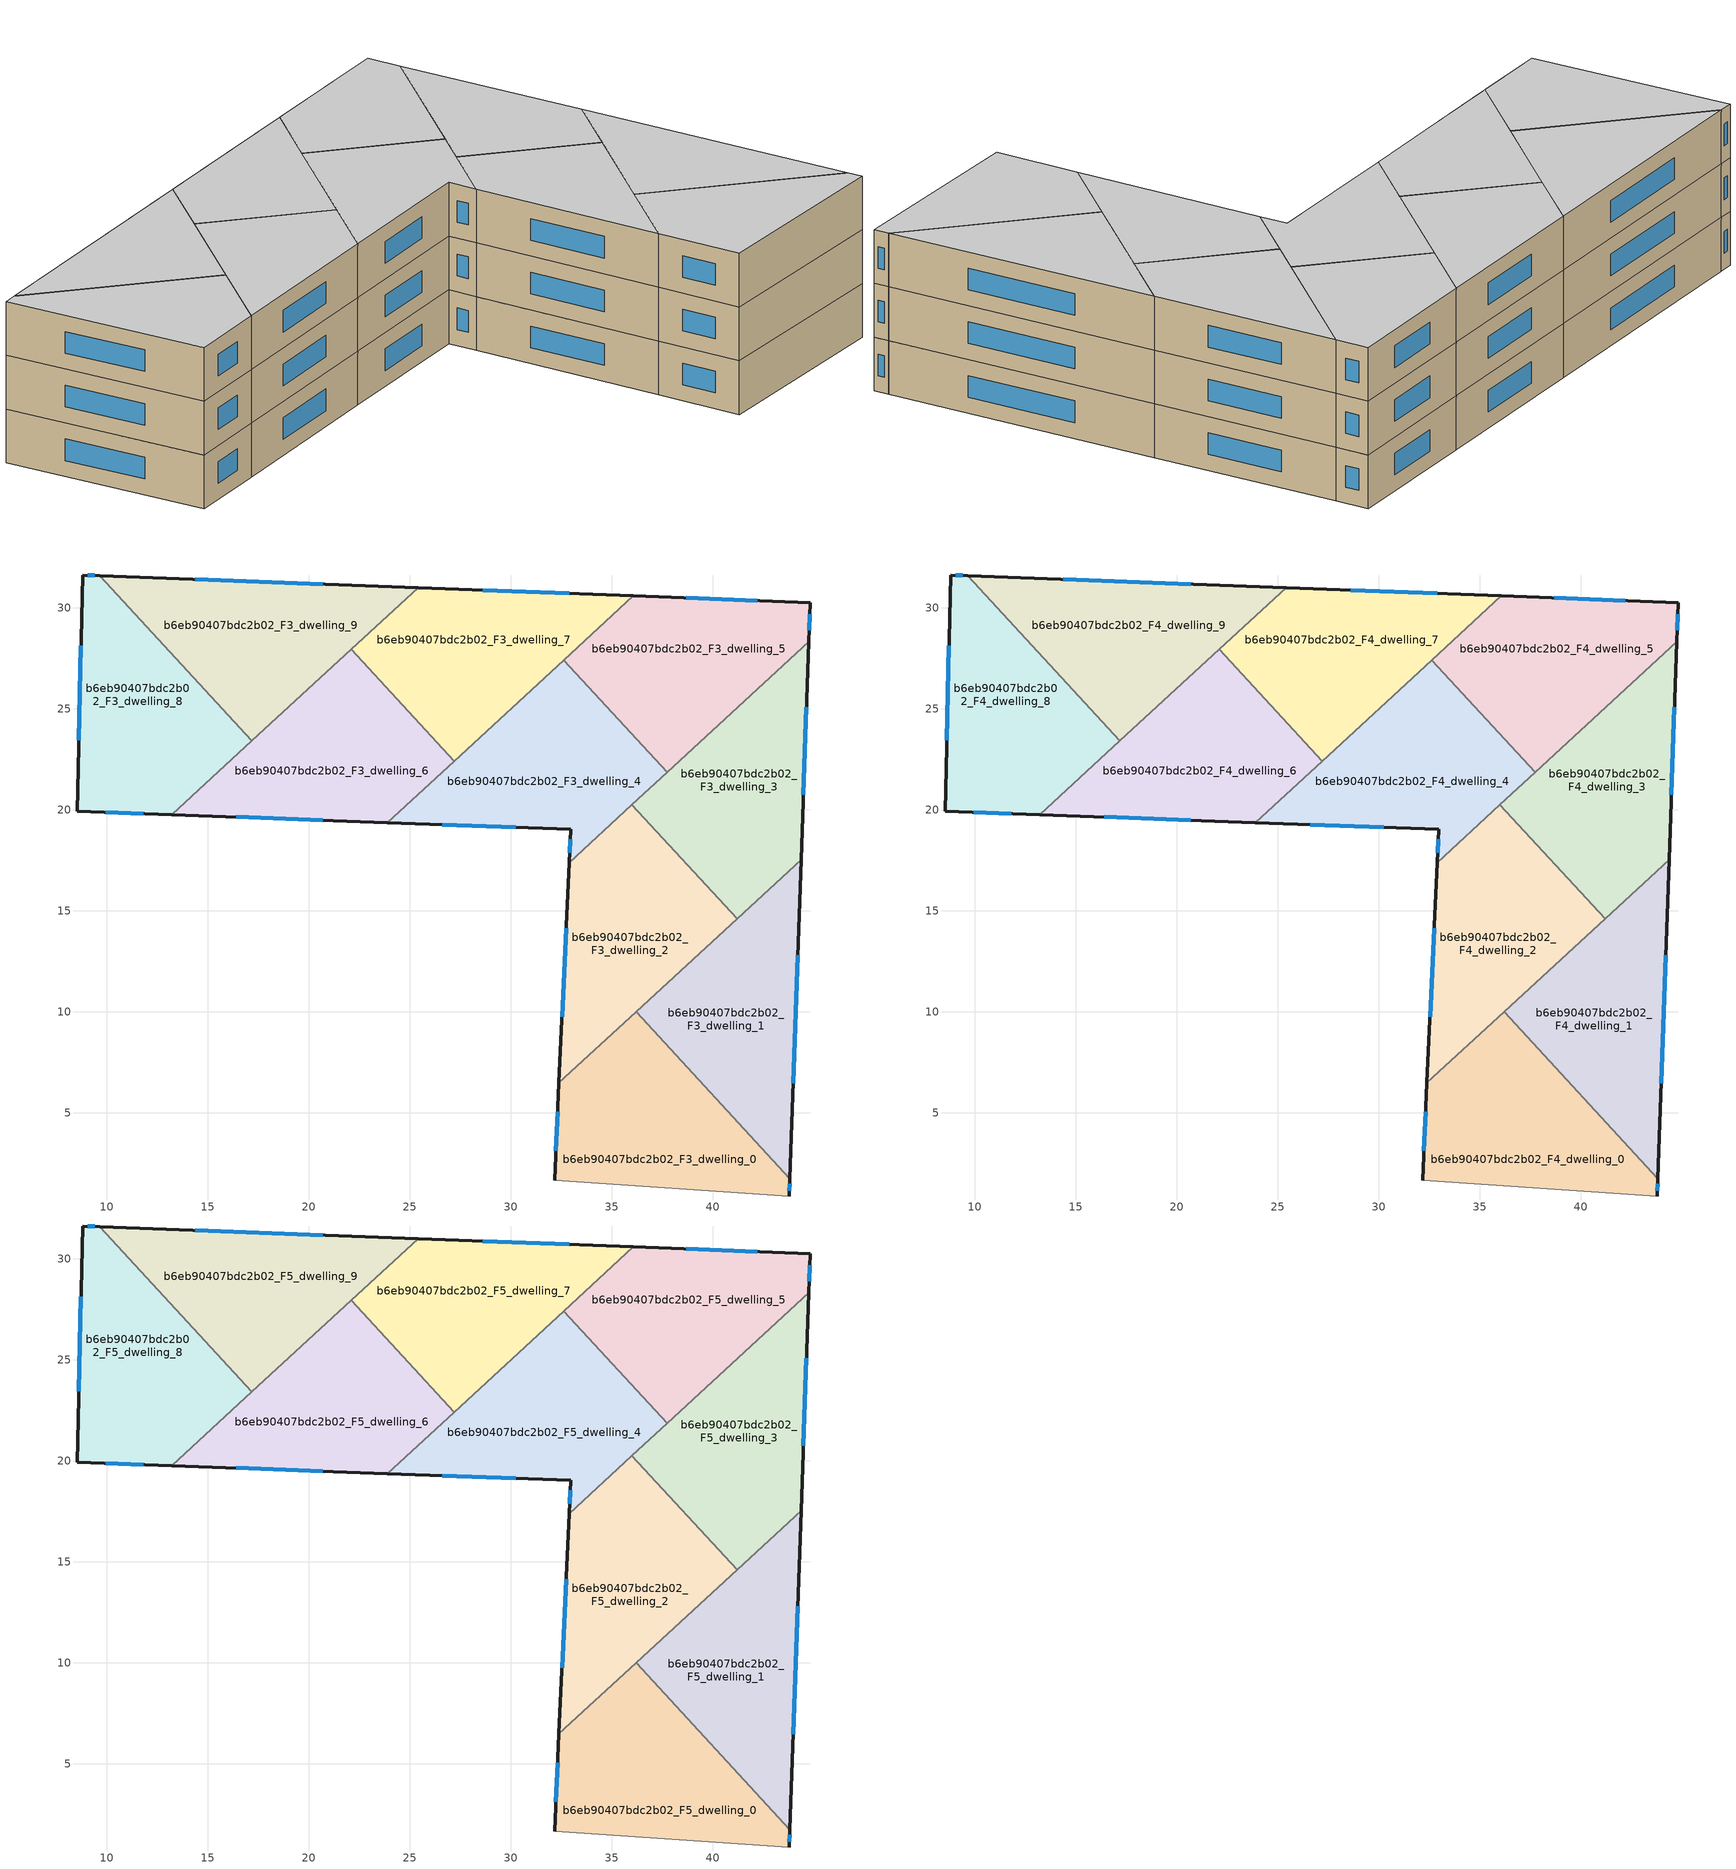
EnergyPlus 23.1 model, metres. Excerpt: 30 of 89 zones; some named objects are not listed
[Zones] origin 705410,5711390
b6eb90407bdc2b02_F3_dwelling_0
 floor to b6eb90407bdc2b02_F2_dwelling_0 (EU_floor_Construction): 36.22,10 43.82,1.74 43.79,0.87 32.17,1.66 32.39,6.48 z9
 wall outside (EU_wall_Construction): 43.79,0.87 43.82,1.74 / 32.39,6.48 32.17,1.66 z9:12
 wall to b6eb90407bdc2b02_F3_dwelling_1 (EU_wall_Construction): 43.82,1.74 36.22,10 z9:12
 wall adiabatic (EU_wall_Construction): 32.17,1.66 43.79,0.87 z9:12
 wall to b6eb90407bdc2b02_F3_dwelling_2 (EU_wall_Construction): 36.22,10 32.39,6.48 z9:12
 window (EU_Window_Construction): 43.8,1.13 43.82,1.48 / 32.33,5.04 32.24,3.1 z9.9:11.1
b6eb90407bdc2b02_F3_dwelling_1
 floor to b6eb90407bdc2b02_F2_dwelling_1 (EU_floor_Construction): 44.38,17.52 43.82,1.74 36.22,10 z9
 wall outside (EU_wall_Construction): 43.82,1.74 44.38,17.52 z9:12
 wall to b6eb90407bdc2b02_F3_dwelling_3 (EU_wall_Construction): 44.38,17.52 41.21,14.6 z9:12
 wall to b6eb90407bdc2b02_F3_dwelling_2 (EU_wall_Construction): 41.21,14.6 36.22,10 z9:12
 window (EU_Window_Construction): 43.99,6.46 44.22,12.79 z9.9:11.1
b6eb90407bdc2b02_F3_dwelling_2
 floor to b6eb90407bdc2b02_F2_dwelling_2 (EU_floor_Construction): 36.01,20.25 41.21,14.6 32.39,6.48 32.9,17.39 z9
 wall outside (EU_wall_Construction): 32.9,17.39 32.39,6.48 z9:12
 wall to b6eb90407bdc2b02_F3_dwelling_3 (EU_wall_Construction): 41.21,14.6 36.01,20.25 z9:12
 wall to b6eb90407bdc2b02_F3_dwelling_4 (EU_wall_Construction): 36.01,20.25 32.9,17.39 z9:12
 window (EU_Window_Construction): 32.74,14.12 32.54,9.75 z9.9:11.1
b6eb90407bdc2b02_F3_dwelling_3
 floor to b6eb90407bdc2b02_F2_dwelling_3 (EU_floor_Construction): 44.77,28.31 44.38,17.52 41.21,14.6 36.01,20.25 z9
 wall outside (EU_wall_Construction): 44.38,17.52 44.77,28.31 z9:12
 wall to b6eb90407bdc2b02_F3_dwelling_5 (EU_wall_Construction): 44.77,28.31 37.74,21.85 z9:12
 wall to b6eb90407bdc2b02_F3_dwelling_4 (EU_wall_Construction): 37.74,21.85 36.01,20.25 z9:12
 window (EU_Window_Construction): 44.5,20.75 44.65,25.08 z9.9:11.1
b6eb90407bdc2b02_F3_dwelling_4
 floor to b6eb90407bdc2b02_F2_dwelling_4 (EU_floor_Construction): 32.63,27.41 37.74,21.85 32.9,17.39 32.97,19.03 23.89,19.37 z9
 wall outside (EU_wall_Construction): 23.89,19.37 32.97,19.03 32.9,17.39 z9:12
 wall to b6eb90407bdc2b02_F3_dwelling_5 (EU_wall_Construction): 37.74,21.85 32.63,27.41 z9:12
 wall to b6eb90407bdc2b02_F3_dwelling_7 (EU_wall_Construction): 32.63,27.41 27.2,22.42 z9:12
 wall to b6eb90407bdc2b02_F3_dwelling_6 (EU_wall_Construction): 27.2,22.42 23.89,19.37 z9:12
 window (EU_Window_Construction): 32.95,18.54 32.92,17.88 / 26.6,19.27 30.25,19.13 z9.9:11.1
b6eb90407bdc2b02_F3_dwelling_5
 floor to b6eb90407bdc2b02_F2_dwelling_5 (EU_floor_Construction): 44.83,30.26 44.77,28.31 37.74,21.85 32.63,27.41 36.08,30.59 z9
 wall outside (EU_wall_Construction): 44.77,28.31 44.83,30.26 36.08,30.59 z9:12
 wall to b6eb90407bdc2b02_F3_dwelling_7 (EU_wall_Construction): 36.08,30.59 32.63,27.41 z9:12
 window (EU_Window_Construction): 42.21,30.36 38.7,30.49 / 44.79,28.9 44.81,29.68 z9.9:11.1
b6eb90407bdc2b02_F3_dwelling_6
 floor to b6eb90407bdc2b02_F2_dwelling_6 (EU_floor_Construction): 22.11,27.95 27.2,22.42 23.89,19.37 13.21,19.76 z9
 wall outside (EU_wall_Construction): 13.21,19.76 23.89,19.37 z9:12
 wall to b6eb90407bdc2b02_F3_dwelling_7 (EU_wall_Construction): 27.2,22.42 22.11,27.95 z9:12
 wall to b6eb90407bdc2b02_F3_dwelling_9 (EU_wall_Construction): 22.11,27.95 17.18,23.41 z9:12
 wall to b6eb90407bdc2b02_F3_dwelling_8 (EU_wall_Construction): 17.18,23.41 13.21,19.76 z9:12
 window (EU_Window_Construction): 16.41,19.64 20.69,19.49 z9.9:11.1
b6eb90407bdc2b02_F3_dwelling_7
 floor to b6eb90407bdc2b02_F2_dwelling_7 (EU_floor_Construction): 36.08,30.59 27.2,22.42 22.11,27.95 25.42,31 z9
 wall outside (EU_wall_Construction): 36.08,30.59 25.42,31 z9:12
 wall to b6eb90407bdc2b02_F3_dwelling_9 (EU_wall_Construction): 25.42,31 22.11,27.95 z9:12
 window (EU_Window_Construction): 32.89,30.71 28.61,30.88 z9.9:11.1
b6eb90407bdc2b02_F3_dwelling_8
 floor to b6eb90407bdc2b02_F2_dwelling_8 (EU_floor_Construction): 9.65,31.6 17.18,23.41 13.21,19.76 8.54,19.94 8.8,31.63 z9
 wall outside (EU_wall_Construction): 9.65,31.6 8.8,31.63 8.54,19.94 13.21,19.76 z9:12
 wall to b6eb90407bdc2b02_F3_dwelling_9 (EU_wall_Construction): 17.18,23.41 9.65,31.6 z9:12
 window (EU_Window_Construction): 9.94,19.88 11.81,19.81 / 8.72,28.13 8.61,23.44 / 9.39,31.61 9.05,31.62 z9.9:11.1
b6eb90407bdc2b02_F3_dwelling_9
 floor to b6eb90407bdc2b02_F2_dwelling_9 (EU_floor_Construction): 25.42,31 17.18,23.41 9.65,31.6 z9
 wall outside (EU_wall_Construction): 25.42,31 9.65,31.6 z9:12
 window (EU_Window_Construction): 20.7,31.18 14.37,31.42 z9.9:11.1
b6eb90407bdc2b02_F4_dwelling_0
 floor to b6eb90407bdc2b02_F3_dwelling_0 (EU_floor_Construction): 36.22,10 43.82,1.74 43.79,0.87 32.17,1.66 32.39,6.48 z12
 wall outside (EU_wall_Construction): 43.79,0.87 43.82,1.74 / 32.39,6.48 32.17,1.66 z12:15
 wall to b6eb90407bdc2b02_F4_dwelling_1 (EU_wall_Construction): 43.82,1.74 36.22,10 z12:15
 wall adiabatic (EU_wall_Construction): 32.17,1.66 43.79,0.87 z12:15
 wall to b6eb90407bdc2b02_F4_dwelling_2 (EU_wall_Construction): 36.22,10 32.39,6.48 z12:15
 window (EU_Window_Construction): 43.8,1.13 43.82,1.48 / 32.33,5.04 32.24,3.1 z12.9:14.1
b6eb90407bdc2b02_F4_dwelling_1
 floor to b6eb90407bdc2b02_F3_dwelling_1 (EU_floor_Construction): 44.38,17.52 43.82,1.74 36.22,10 z12
 wall outside (EU_wall_Construction): 43.82,1.74 44.38,17.52 z12:15
 wall to b6eb90407bdc2b02_F4_dwelling_3 (EU_wall_Construction): 44.38,17.52 41.21,14.6 z12:15
 wall to b6eb90407bdc2b02_F4_dwelling_2 (EU_wall_Construction): 41.21,14.6 36.22,10 z12:15
 window (EU_Window_Construction): 43.99,6.46 44.22,12.79 z12.9:14.1
b6eb90407bdc2b02_F4_dwelling_2
 floor to b6eb90407bdc2b02_F3_dwelling_2 (EU_floor_Construction): 36.01,20.25 41.21,14.6 32.39,6.48 32.9,17.39 z12
 wall outside (EU_wall_Construction): 32.9,17.39 32.39,6.48 z12:15
 wall to b6eb90407bdc2b02_F4_dwelling_3 (EU_wall_Construction): 41.21,14.6 36.01,20.25 z12:15
 wall to b6eb90407bdc2b02_F4_dwelling_4 (EU_wall_Construction): 36.01,20.25 32.9,17.39 z12:15
 window (EU_Window_Construction): 32.74,14.12 32.54,9.75 z12.9:14.1
b6eb90407bdc2b02_F4_dwelling_3
 floor to b6eb90407bdc2b02_F3_dwelling_3 (EU_floor_Construction): 44.77,28.31 44.38,17.52 41.21,14.6 36.01,20.25 z12
 wall outside (EU_wall_Construction): 44.38,17.52 44.77,28.31 z12:15
 wall to b6eb90407bdc2b02_F4_dwelling_5 (EU_wall_Construction): 44.77,28.31 37.74,21.85 z12:15
 wall to b6eb90407bdc2b02_F4_dwelling_4 (EU_wall_Construction): 37.74,21.85 36.01,20.25 z12:15
 window (EU_Window_Construction): 44.5,20.75 44.65,25.08 z12.9:14.1
b6eb90407bdc2b02_F4_dwelling_4
 floor to b6eb90407bdc2b02_F3_dwelling_4 (EU_floor_Construction): 32.63,27.41 37.74,21.85 32.9,17.39 32.97,19.03 23.89,19.37 z12
 wall outside (EU_wall_Construction): 23.89,19.37 32.97,19.03 32.9,17.39 z12:15
 wall to b6eb90407bdc2b02_F4_dwelling_5 (EU_wall_Construction): 37.74,21.85 32.63,27.41 z12:15
 wall to b6eb90407bdc2b02_F4_dwelling_7 (EU_wall_Construction): 32.63,27.41 27.2,22.42 z12:15
 wall to b6eb90407bdc2b02_F4_dwelling_6 (EU_wall_Construction): 27.2,22.42 23.89,19.37 z12:15
 window (EU_Window_Construction): 32.95,18.54 32.92,17.88 / 26.6,19.27 30.25,19.13 z12.9:14.1
b6eb90407bdc2b02_F4_dwelling_5
 floor to b6eb90407bdc2b02_F3_dwelling_5 (EU_floor_Construction): 44.83,30.26 44.77,28.31 37.74,21.85 32.63,27.41 36.08,30.59 z12
 wall outside (EU_wall_Construction): 44.77,28.31 44.83,30.26 36.08,30.59 z12:15
 wall to b6eb90407bdc2b02_F4_dwelling_7 (EU_wall_Construction): 36.08,30.59 32.63,27.41 z12:15
 window (EU_Window_Construction): 42.21,30.36 38.7,30.49 / 44.79,28.9 44.81,29.68 z12.9:14.1
b6eb90407bdc2b02_F4_dwelling_6
 floor to b6eb90407bdc2b02_F3_dwelling_6 (EU_floor_Construction): 22.11,27.95 27.2,22.42 23.89,19.37 13.21,19.76 z12
 wall outside (EU_wall_Construction): 13.21,19.76 23.89,19.37 z12:15
 wall to b6eb90407bdc2b02_F4_dwelling_7 (EU_wall_Construction): 27.2,22.42 22.11,27.95 z12:15
 wall to b6eb90407bdc2b02_F4_dwelling_9 (EU_wall_Construction): 22.11,27.95 17.18,23.41 z12:15
 wall to b6eb90407bdc2b02_F4_dwelling_8 (EU_wall_Construction): 17.18,23.41 13.21,19.76 z12:15
 window (EU_Window_Construction): 16.41,19.64 20.69,19.49 z12.9:14.1
b6eb90407bdc2b02_F4_dwelling_7
 floor to b6eb90407bdc2b02_F3_dwelling_7 (EU_floor_Construction): 36.08,30.59 27.2,22.42 22.11,27.95 25.42,31 z12
 wall outside (EU_wall_Construction): 36.08,30.59 25.42,31 z12:15
 wall to b6eb90407bdc2b02_F4_dwelling_9 (EU_wall_Construction): 25.42,31 22.11,27.95 z12:15
 window (EU_Window_Construction): 32.89,30.71 28.61,30.88 z12.9:14.1
b6eb90407bdc2b02_F4_dwelling_8
 floor to b6eb90407bdc2b02_F3_dwelling_8 (EU_floor_Construction): 9.65,31.6 17.18,23.41 13.21,19.76 8.54,19.94 8.8,31.63 z12
 wall outside (EU_wall_Construction): 9.65,31.6 8.8,31.63 8.54,19.94 13.21,19.76 z12:15
 wall to b6eb90407bdc2b02_F4_dwelling_9 (EU_wall_Construction): 17.18,23.41 9.65,31.6 z12:15
 window (EU_Window_Construction): 9.94,19.88 11.81,19.81 / 8.72,28.13 8.61,23.44 / 9.39,31.61 9.05,31.62 z12.9:14.1
b6eb90407bdc2b02_F4_dwelling_9
 floor to b6eb90407bdc2b02_F3_dwelling_9 (EU_floor_Construction): 25.42,31 17.18,23.41 9.65,31.6 z12
 wall outside (EU_wall_Construction): 25.42,31 9.65,31.6 z12:15
 window (EU_Window_Construction): 20.7,31.18 14.37,31.42 z12.9:14.1
b6eb90407bdc2b02_F5_dwelling_0
 floor to b6eb90407bdc2b02_F4_dwelling_0 (EU_floor_Construction): 36.22,10 43.82,1.74 43.79,0.87 32.17,1.66 32.39,6.48 z15
 wall outside (EU_wall_Construction): 43.79,0.87 43.82,1.74 / 32.39,6.48 32.17,1.66 z15:18
 wall to b6eb90407bdc2b02_F5_dwelling_1 (EU_wall_Construction): 43.82,1.74 36.22,10 z15:18
 wall adiabatic (EU_wall_Construction): 32.17,1.66 43.79,0.87 z15:18
 wall to b6eb90407bdc2b02_F5_dwelling_2 (EU_wall_Construction): 36.22,10 32.39,6.48 z15:18
 window (EU_Window_Construction): 43.8,1.13 43.82,1.48 / 32.33,5.04 32.24,3.1 z15.9:17.1
 ceiling to b6eb90407bdc2b02_F6_dwelling_0 (EU_floor_Construction): 43.79,0.87 43.82,1.74 36.22,10 32.39,6.48 32.17,1.66 z18
b6eb90407bdc2b02_F5_dwelling_1
 floor to b6eb90407bdc2b02_F4_dwelling_1 (EU_floor_Construction): 44.38,17.52 43.82,1.74 36.22,10 z15
 wall outside (EU_wall_Construction): 43.82,1.74 44.38,17.52 z15:18
 wall to b6eb90407bdc2b02_F5_dwelling_3 (EU_wall_Construction): 44.38,17.52 41.21,14.6 z15:18
 wall to b6eb90407bdc2b02_F5_dwelling_2 (EU_wall_Construction): 41.21,14.6 36.22,10 z15:18
 window (EU_Window_Construction): 43.99,6.46 44.22,12.79 z15.9:17.1
 ceiling to b6eb90407bdc2b02_F6_dwelling_1 (EU_floor_Construction): 43.82,1.74 44.38,17.52 36.22,10 z18
b6eb90407bdc2b02_F5_dwelling_2
 floor to b6eb90407bdc2b02_F4_dwelling_2 (EU_floor_Construction): 36.01,20.25 41.21,14.6 32.39,6.48 32.9,17.39 z15
 wall outside (EU_wall_Construction): 32.9,17.39 32.39,6.48 z15:18
 wall to b6eb90407bdc2b02_F5_dwelling_3 (EU_wall_Construction): 41.21,14.6 36.01,20.25 z15:18
 wall to b6eb90407bdc2b02_F5_dwelling_4 (EU_wall_Construction): 36.01,20.25 32.9,17.39 z15:18
 window (EU_Window_Construction): 32.74,14.12 32.54,9.75 z15.9:17.1
 ceiling to b6eb90407bdc2b02_F6_dwelling_2 (EU_floor_Construction): 41.21,14.6 36.01,20.25 32.9,17.39 32.39,6.48 z18
b6eb90407bdc2b02_F5_dwelling_3
 floor to b6eb90407bdc2b02_F4_dwelling_3 (EU_floor_Construction): 44.77,28.31 44.38,17.52 41.21,14.6 36.01,20.25 z15
 wall outside (EU_wall_Construction): 44.38,17.52 44.77,28.31 z15:18
 wall to b6eb90407bdc2b02_F5_dwelling_5 (EU_wall_Construction): 44.77,28.31 37.74,21.85 z15:18
 wall to b6eb90407bdc2b02_F5_dwelling_4 (EU_wall_Construction): 37.74,21.85 36.01,20.25 z15:18
 window (EU_Window_Construction): 44.5,20.75 44.65,25.08 z15.9:17.1
 ceiling to b6eb90407bdc2b02_F6_dwelling_3 (EU_floor_Construction): 44.38,17.52 44.77,28.31 36.01,20.25 41.21,14.6 z18
b6eb90407bdc2b02_F5_dwelling_4
 floor to b6eb90407bdc2b02_F4_dwelling_4 (EU_floor_Construction): 32.63,27.41 37.74,21.85 32.9,17.39 32.97,19.03 23.89,19.37 z15
 wall outside (EU_wall_Construction): 23.89,19.37 32.97,19.03 32.9,17.39 z15:18
 wall to b6eb90407bdc2b02_F5_dwelling_5 (EU_wall_Construction): 37.74,21.85 32.63,27.41 z15:18
 wall to b6eb90407bdc2b02_F5_dwelling_7 (EU_wall_Construction): 32.63,27.41 27.2,22.42 z15:18
 wall to b6eb90407bdc2b02_F5_dwelling_6 (EU_wall_Construction): 27.2,22.42 23.89,19.37 z15:18
 window (EU_Window_Construction): 32.95,18.54 32.92,17.88 / 26.6,19.27 30.25,19.13 z15.9:17.1
 ceiling to b6eb90407bdc2b02_F6_dwelling_4 (EU_floor_Construction): 37.74,21.85 32.63,27.41 23.89,19.37 32.97,19.03 32.9,17.39 z18
b6eb90407bdc2b02_F5_dwelling_5
 floor to b6eb90407bdc2b02_F4_dwelling_5 (EU_floor_Construction): 44.83,30.26 44.77,28.31 37.74,21.85 32.63,27.41 36.08,30.59 z15
 wall outside (EU_wall_Construction): 44.77,28.31 44.83,30.26 36.08,30.59 z15:18
 wall to b6eb90407bdc2b02_F5_dwelling_7 (EU_wall_Construction): 36.08,30.59 32.63,27.41 z15:18
 window (EU_Window_Construction): 42.21,30.36 38.7,30.49 / 44.79,28.9 44.81,29.68 z15.9:17.1
 ceiling to b6eb90407bdc2b02_F6_dwelling_5 (EU_floor_Construction): 44.77,28.31 44.83,30.26 36.08,30.59 32.63,27.41 37.74,21.85 z18
b6eb90407bdc2b02_F5_dwelling_6
 floor to b6eb90407bdc2b02_F4_dwelling_6 (EU_floor_Construction): 22.11,27.95 27.2,22.42 23.89,19.37 13.21,19.76 z15
 wall outside (EU_wall_Construction): 13.21,19.76 23.89,19.37 z15:18
 wall to b6eb90407bdc2b02_F5_dwelling_7 (EU_wall_Construction): 27.2,22.42 22.11,27.95 z15:18
 wall to b6eb90407bdc2b02_F5_dwelling_9 (EU_wall_Construction): 22.11,27.95 17.18,23.41 z15:18
 wall to b6eb90407bdc2b02_F5_dwelling_8 (EU_wall_Construction): 17.18,23.41 13.21,19.76 z15:18
 window (EU_Window_Construction): 16.41,19.64 20.69,19.49 z15.9:17.1
 ceiling to b6eb90407bdc2b02_F6_dwelling_6 (EU_floor_Construction): 27.2,22.42 22.11,27.95 13.21,19.76 23.89,19.37 z18
b6eb90407bdc2b02_F5_dwelling_7
 floor to b6eb90407bdc2b02_F4_dwelling_7 (EU_floor_Construction): 36.08,30.59 27.2,22.42 22.11,27.95 25.42,31 z15
 wall outside (EU_wall_Construction): 36.08,30.59 25.42,31 z15:18
 wall to b6eb90407bdc2b02_F5_dwelling_9 (EU_wall_Construction): 25.42,31 22.11,27.95 z15:18
 window (EU_Window_Construction): 32.89,30.71 28.61,30.88 z15.9:17.1
 ceiling to b6eb90407bdc2b02_F6_dwelling_7 (EU_floor_Construction): 36.08,30.59 25.42,31 22.11,27.95 27.2,22.42 z18
b6eb90407bdc2b02_F5_dwelling_8
 floor to b6eb90407bdc2b02_F4_dwelling_8 (EU_floor_Construction): 9.65,31.6 17.18,23.41 13.21,19.76 8.54,19.94 8.8,31.63 z15
 wall outside (EU_wall_Construction): 9.65,31.6 8.8,31.63 8.54,19.94 13.21,19.76 z15:18
 wall to b6eb90407bdc2b02_F5_dwelling_9 (EU_wall_Construction): 17.18,23.41 9.65,31.6 z15:18
 window (EU_Window_Construction): 9.94,19.88 11.81,19.81 / 8.72,28.13 8.61,23.44 / 9.39,31.61 9.05,31.62 z15.9:17.1
 ceiling to b6eb90407bdc2b02_F6_dwelling_8 (EU_floor_Construction): 17.18,23.41 9.65,31.6 8.8,31.63 8.54,19.94 13.21,19.76 z18
b6eb90407bdc2b02_F5_dwelling_9
 floor to b6eb90407bdc2b02_F4_dwelling_9 (EU_floor_Construction): 25.42,31 17.18,23.41 9.65,31.6 z15
 wall outside (EU_wall_Construction): 25.42,31 9.65,31.6 z15:18
 window (EU_Window_Construction): 20.7,31.18 14.37,31.42 z15.9:17.1
 ceiling to b6eb90407bdc2b02_F6_dwelling_9 (EU_floor_Construction): 25.42,31 9.65,31.6 17.18,23.41 z18
[Building]
EU S2 Campaign: North Axis=0; Terrain=City; Solar Distribution=FullExterior
[Site:Location]
London: Latitude=51.5; Longitude=-0.5; Time Zone=0; Elevation=25
[SizingPeriod:WeatherFileDays]
AnnualSizingPeriod: Begin Month=1; Begin Day of Month=1; End Month=12; End Day of Month=31; Day of Week for Start Day=Monday; Use Weather File Daylight Saving Period=No; Use Weather File Rain and Snow Indicators=No
[MATERIAL]
EU_InternalMass_Material: Roughness=MediumRough; Thickness=0.1; Conductivity=1; Density=1800; Specific Heat=900; Thermal Absorptance=0.9; Solar Absorptance=0.7; Visible Absorptance=0.7
[MATERIAL:NOMASS] Roughness=MediumRough; Thermal Absorptance=0.9; Solar Absorptance=0.7; Visible Absorptance=0.7
Name | Thermal Resistance
EU_wall_NoMass | 1.04674
EU_floor_NoMass | 2.04616
[WINDOWMATERIAL:SIMPLEGLAZINGSYSTEM]
EU_Window_SimpleGlazing: UFactor=4.25843; Solar Heat Gain Coefficient=0.85; Visible Transmittance=0.85
[CONSTRUCTION]
EU_wall_Construction: EU_wall_NoMass
EU_floor_Construction: EU_floor_NoMass
EU_Window_Construction: EU_Window_SimpleGlazing
EU_InternalMass_Construction: EU_InternalMass_Material
[ZONE] Type=1; Multiplier=1; Ceiling Height=autocalculate; Floor Area=autocalculate; Part of Total Floor Area=Yes
Name | Volume
b6eb90407bdc2b02_F3_dwelling_0; b6eb90407bdc2b02_F4_dwelling_0; b6eb90407bdc2b02_F5_dwelling_0 | 186.964
b6eb90407bdc2b02_F3_dwelling_1; b6eb90407bdc2b02_F4_dwelling_1; b6eb90407bdc2b02_F5_dwelling_1 | 186.929
b6eb90407bdc2b02_F3_dwelling_2; b6eb90407bdc2b02_F4_dwelling_2; b6eb90407bdc2b02_F5_dwelling_2 | 186.943
b6eb90407bdc2b02_F3_dwelling_3; b6eb90407bdc2b02_F4_dwelling_3; b6eb90407bdc2b02_F5_dwelling_3 | 186.94
b6eb90407bdc2b02_F3_dwelling_4; b6eb90407bdc2b02_F4_dwelling_4; b6eb90407bdc2b02_F5_dwelling_4 | 186.948
b6eb90407bdc2b02_F3_dwelling_5; b6eb90407bdc2b02_F4_dwelling_5; b6eb90407bdc2b02_F5_dwelling_5 | 186.931
b6eb90407bdc2b02_F3_dwelling_6; b6eb90407bdc2b02_F4_dwelling_6; b6eb90407bdc2b02_F5_dwelling_6 | 186.949
b6eb90407bdc2b02_F3_dwelling_7; b6eb90407bdc2b02_F4_dwelling_7; b6eb90407bdc2b02_F5_dwelling_7 | 186.944
b6eb90407bdc2b02_F3_dwelling_8; b6eb90407bdc2b02_F4_dwelling_8; b6eb90407bdc2b02_F5_dwelling_8 | 186.927
b6eb90407bdc2b02_F3_dwelling_9; b6eb90407bdc2b02_F4_dwelling_9; b6eb90407bdc2b02_F5_dwelling_9 | 186.934
[INTERNALMASS] Construction=EU_InternalMass_Construction
Name | Zone or ZoneList | Surface Area
b6eb90407bdc2b02_F3_dwelling_0_EU_InternalMass | b6eb90407bdc2b02_F3_dwelling_0 | 62.3211
b6eb90407bdc2b02_F3_dwelling_1_EU_InternalMass | b6eb90407bdc2b02_F3_dwelling_1 | 62.3097
b6eb90407bdc2b02_F3_dwelling_2_EU_InternalMass | b6eb90407bdc2b02_F3_dwelling_2 | 62.3146
b6eb90407bdc2b02_F3_dwelling_3_EU_InternalMass | b6eb90407bdc2b02_F3_dwelling_3 | 62.3135
b6eb90407bdc2b02_F3_dwelling_4_EU_InternalMass | b6eb90407bdc2b02_F3_dwelling_4 | 62.316
b6eb90407bdc2b02_F3_dwelling_5_EU_InternalMass | b6eb90407bdc2b02_F3_dwelling_5 | 62.31
b6eb90407bdc2b02_F3_dwelling_6_EU_InternalMass | b6eb90407bdc2b02_F3_dwelling_6 | 62.3165
b6eb90407bdc2b02_F3_dwelling_7_EU_InternalMass | b6eb90407bdc2b02_F3_dwelling_7 | 62.3146
b6eb90407bdc2b02_F3_dwelling_8_EU_InternalMass | b6eb90407bdc2b02_F3_dwelling_8 | 62.3094
b6eb90407bdc2b02_F3_dwelling_9_EU_InternalMass | b6eb90407bdc2b02_F3_dwelling_9 | 62.3113
b6eb90407bdc2b02_F4_dwelling_0_EU_InternalMass | b6eb90407bdc2b02_F4_dwelling_0 | 62.3211
b6eb90407bdc2b02_F4_dwelling_1_EU_InternalMass | b6eb90407bdc2b02_F4_dwelling_1 | 62.3097
b6eb90407bdc2b02_F4_dwelling_2_EU_InternalMass | b6eb90407bdc2b02_F4_dwelling_2 | 62.3146
b6eb90407bdc2b02_F4_dwelling_3_EU_InternalMass | b6eb90407bdc2b02_F4_dwelling_3 | 62.3135
b6eb90407bdc2b02_F4_dwelling_4_EU_InternalMass | b6eb90407bdc2b02_F4_dwelling_4 | 62.316
b6eb90407bdc2b02_F4_dwelling_5_EU_InternalMass | b6eb90407bdc2b02_F4_dwelling_5 | 62.31
b6eb90407bdc2b02_F4_dwelling_6_EU_InternalMass | b6eb90407bdc2b02_F4_dwelling_6 | 62.3165
b6eb90407bdc2b02_F4_dwelling_7_EU_InternalMass | b6eb90407bdc2b02_F4_dwelling_7 | 62.3146
b6eb90407bdc2b02_F4_dwelling_8_EU_InternalMass | b6eb90407bdc2b02_F4_dwelling_8 | 62.3094
b6eb90407bdc2b02_F4_dwelling_9_EU_InternalMass | b6eb90407bdc2b02_F4_dwelling_9 | 62.3113
b6eb90407bdc2b02_F5_dwelling_0_EU_InternalMass | b6eb90407bdc2b02_F5_dwelling_0 | 62.3211
b6eb90407bdc2b02_F5_dwelling_1_EU_InternalMass | b6eb90407bdc2b02_F5_dwelling_1 | 62.3097
b6eb90407bdc2b02_F5_dwelling_2_EU_InternalMass | b6eb90407bdc2b02_F5_dwelling_2 | 62.3146
b6eb90407bdc2b02_F5_dwelling_3_EU_InternalMass | b6eb90407bdc2b02_F5_dwelling_3 | 62.3135
b6eb90407bdc2b02_F5_dwelling_4_EU_InternalMass | b6eb90407bdc2b02_F5_dwelling_4 | 62.316
b6eb90407bdc2b02_F5_dwelling_5_EU_InternalMass | b6eb90407bdc2b02_F5_dwelling_5 | 62.31
b6eb90407bdc2b02_F5_dwelling_6_EU_InternalMass | b6eb90407bdc2b02_F5_dwelling_6 | 62.3165
b6eb90407bdc2b02_F5_dwelling_7_EU_InternalMass | b6eb90407bdc2b02_F5_dwelling_7 | 62.3146
b6eb90407bdc2b02_F5_dwelling_8_EU_InternalMass | b6eb90407bdc2b02_F5_dwelling_8 | 62.3094
b6eb90407bdc2b02_F5_dwelling_9_EU_InternalMass | b6eb90407bdc2b02_F5_dwelling_9 | 62.3113
[OTHEREQUIPMENT] Fuel Type=Electricity; Design Level Calculation Method=Watts/Area; Power per Zone Floor Area=1; Fraction Latent=0; Fraction Radiant=0; Fraction Lost=0; Carbon Dioxide Generation Rate=0; EndUse Subcategory=EU_Step8_InternalGains
Name | Zone or ZoneList or Space or SpaceList | Schedule
EU_Step8_InternalGain_b6eb90407bdc2b02_F3_dwelling_0_f000 | b6eb90407bdc2b02_F3_dwelling_0 | EU_Step8_GainSchedule_b6eb90407bdc2b02_F3_dwelling_0_f000
EU_Step8_InternalGain_b6eb90407bdc2b02_F3_dwelling_1_f000 | b6eb90407bdc2b02_F3_dwelling_1 | EU_Step8_GainSchedule_b6eb90407bdc2b02_F3_dwelling_1_f000
EU_Step8_InternalGain_b6eb90407bdc2b02_F3_dwelling_2_f000 | b6eb90407bdc2b02_F3_dwelling_2 | EU_Step8_GainSchedule_b6eb90407bdc2b02_F3_dwelling_2_f000
EU_Step8_InternalGain_b6eb90407bdc2b02_F3_dwelling_3_f000 | b6eb90407bdc2b02_F3_dwelling_3 | EU_Step8_GainSchedule_b6eb90407bdc2b02_F3_dwelling_3_f000
EU_Step8_InternalGain_b6eb90407bdc2b02_F3_dwelling_4_f000 | b6eb90407bdc2b02_F3_dwelling_4 | EU_Step8_GainSchedule_b6eb90407bdc2b02_F3_dwelling_4_f000
EU_Step8_InternalGain_b6eb90407bdc2b02_F3_dwelling_5_f000 | b6eb90407bdc2b02_F3_dwelling_5 | EU_Step8_GainSchedule_b6eb90407bdc2b02_F3_dwelling_5_f000
EU_Step8_InternalGain_b6eb90407bdc2b02_F3_dwelling_6_f000 | b6eb90407bdc2b02_F3_dwelling_6 | EU_Step8_GainSchedule_b6eb90407bdc2b02_F3_dwelling_6_f000
EU_Step8_InternalGain_b6eb90407bdc2b02_F3_dwelling_7_f000 | b6eb90407bdc2b02_F3_dwelling_7 | EU_Step8_GainSchedule_b6eb90407bdc2b02_F3_dwelling_7_f000
EU_Step8_InternalGain_b6eb90407bdc2b02_F3_dwelling_8_f000 | b6eb90407bdc2b02_F3_dwelling_8 | EU_Step8_GainSchedule_b6eb90407bdc2b02_F3_dwelling_8_f000
EU_Step8_InternalGain_b6eb90407bdc2b02_F3_dwelling_9_f000 | b6eb90407bdc2b02_F3_dwelling_9 | EU_Step8_GainSchedule_b6eb90407bdc2b02_F3_dwelling_9_f000
EU_Step8_InternalGain_b6eb90407bdc2b02_F4_dwelling_0_f000 | b6eb90407bdc2b02_F4_dwelling_0 | EU_Step8_GainSchedule_b6eb90407bdc2b02_F4_dwelling_0_f000
EU_Step8_InternalGain_b6eb90407bdc2b02_F4_dwelling_1_f000 | b6eb90407bdc2b02_F4_dwelling_1 | EU_Step8_GainSchedule_b6eb90407bdc2b02_F4_dwelling_1_f000
EU_Step8_InternalGain_b6eb90407bdc2b02_F4_dwelling_2_f000 | b6eb90407bdc2b02_F4_dwelling_2 | EU_Step8_GainSchedule_b6eb90407bdc2b02_F4_dwelling_2_f000
EU_Step8_InternalGain_b6eb90407bdc2b02_F4_dwelling_3_f000 | b6eb90407bdc2b02_F4_dwelling_3 | EU_Step8_GainSchedule_b6eb90407bdc2b02_F4_dwelling_3_f000
EU_Step8_InternalGain_b6eb90407bdc2b02_F4_dwelling_4_f000 | b6eb90407bdc2b02_F4_dwelling_4 | EU_Step8_GainSchedule_b6eb90407bdc2b02_F4_dwelling_4_f000
EU_Step8_InternalGain_b6eb90407bdc2b02_F4_dwelling_5_f000 | b6eb90407bdc2b02_F4_dwelling_5 | EU_Step8_GainSchedule_b6eb90407bdc2b02_F4_dwelling_5_f000
EU_Step8_InternalGain_b6eb90407bdc2b02_F4_dwelling_6_f000 | b6eb90407bdc2b02_F4_dwelling_6 | EU_Step8_GainSchedule_b6eb90407bdc2b02_F4_dwelling_6_f000
EU_Step8_InternalGain_b6eb90407bdc2b02_F4_dwelling_7_f000 | b6eb90407bdc2b02_F4_dwelling_7 | EU_Step8_GainSchedule_b6eb90407bdc2b02_F4_dwelling_7_f000
EU_Step8_InternalGain_b6eb90407bdc2b02_F4_dwelling_8_f000 | b6eb90407bdc2b02_F4_dwelling_8 | EU_Step8_GainSchedule_b6eb90407bdc2b02_F4_dwelling_8_f000
EU_Step8_InternalGain_b6eb90407bdc2b02_F4_dwelling_9_f000 | b6eb90407bdc2b02_F4_dwelling_9 | EU_Step8_GainSchedule_b6eb90407bdc2b02_F4_dwelling_9_f000
EU_Step8_InternalGain_b6eb90407bdc2b02_F5_dwelling_0_f000 | b6eb90407bdc2b02_F5_dwelling_0 | EU_Step8_GainSchedule_b6eb90407bdc2b02_F5_dwelling_0_f000
EU_Step8_InternalGain_b6eb90407bdc2b02_F5_dwelling_1_f000 | b6eb90407bdc2b02_F5_dwelling_1 | EU_Step8_GainSchedule_b6eb90407bdc2b02_F5_dwelling_1_f000
EU_Step8_InternalGain_b6eb90407bdc2b02_F5_dwelling_2_f000 | b6eb90407bdc2b02_F5_dwelling_2 | EU_Step8_GainSchedule_b6eb90407bdc2b02_F5_dwelling_2_f000
EU_Step8_InternalGain_b6eb90407bdc2b02_F5_dwelling_3_f000 | b6eb90407bdc2b02_F5_dwelling_3 | EU_Step8_GainSchedule_b6eb90407bdc2b02_F5_dwelling_3_f000
EU_Step8_InternalGain_b6eb90407bdc2b02_F5_dwelling_4_f000 | b6eb90407bdc2b02_F5_dwelling_4 | EU_Step8_GainSchedule_b6eb90407bdc2b02_F5_dwelling_4_f000
EU_Step8_InternalGain_b6eb90407bdc2b02_F5_dwelling_5_f000 | b6eb90407bdc2b02_F5_dwelling_5 | EU_Step8_GainSchedule_b6eb90407bdc2b02_F5_dwelling_5_f000
EU_Step8_InternalGain_b6eb90407bdc2b02_F5_dwelling_6_f000 | b6eb90407bdc2b02_F5_dwelling_6 | EU_Step8_GainSchedule_b6eb90407bdc2b02_F5_dwelling_6_f000
EU_Step8_InternalGain_b6eb90407bdc2b02_F5_dwelling_7_f000 | b6eb90407bdc2b02_F5_dwelling_7 | EU_Step8_GainSchedule_b6eb90407bdc2b02_F5_dwelling_7_f000
EU_Step8_InternalGain_b6eb90407bdc2b02_F5_dwelling_8_f000 | b6eb90407bdc2b02_F5_dwelling_8 | EU_Step8_GainSchedule_b6eb90407bdc2b02_F5_dwelling_8_f000
EU_Step8_InternalGain_b6eb90407bdc2b02_F5_dwelling_9_f000 | b6eb90407bdc2b02_F5_dwelling_9 | EU_Step8_GainSchedule_b6eb90407bdc2b02_F5_dwelling_9_f000
[ZONEVENTILATION:DESIGNFLOWRATE] Schedule=EU_AlwaysOn; Design Flow Rate Calculation Method=AirChanges/Hour; Air Changes per Hour=0.488719; Ventilation Type=Natural; Fan Pressure Rise=0; Fan Total Efficiency=1; Constant Term Coefficient=1; Temperature Term Coefficient=0; Velocity Term Coefficient=0; Velocity Squared Term Coefficient=0; Minimum Indoor Temperature=-100; Maximum Indoor Temperature=100; Delta Temperature=-100; Minimum Outdoor Temperature=-100; Maximum Outdoor Temperature=100; Maximum Wind Speed=40
Name | Zone or ZoneList or Space or SpaceList
EU_ConstantAir_b6eb90407bdc2b02_F3_dwelling_0 | b6eb90407bdc2b02_F3_dwelling_0
EU_ConstantAir_b6eb90407bdc2b02_F3_dwelling_1 | b6eb90407bdc2b02_F3_dwelling_1
EU_ConstantAir_b6eb90407bdc2b02_F3_dwelling_2 | b6eb90407bdc2b02_F3_dwelling_2
EU_ConstantAir_b6eb90407bdc2b02_F3_dwelling_3 | b6eb90407bdc2b02_F3_dwelling_3
EU_ConstantAir_b6eb90407bdc2b02_F3_dwelling_4 | b6eb90407bdc2b02_F3_dwelling_4
EU_ConstantAir_b6eb90407bdc2b02_F3_dwelling_5 | b6eb90407bdc2b02_F3_dwelling_5
EU_ConstantAir_b6eb90407bdc2b02_F3_dwelling_6 | b6eb90407bdc2b02_F3_dwelling_6
EU_ConstantAir_b6eb90407bdc2b02_F3_dwelling_7 | b6eb90407bdc2b02_F3_dwelling_7
EU_ConstantAir_b6eb90407bdc2b02_F3_dwelling_8 | b6eb90407bdc2b02_F3_dwelling_8
EU_ConstantAir_b6eb90407bdc2b02_F3_dwelling_9 | b6eb90407bdc2b02_F3_dwelling_9
EU_ConstantAir_b6eb90407bdc2b02_F4_dwelling_0 | b6eb90407bdc2b02_F4_dwelling_0
EU_ConstantAir_b6eb90407bdc2b02_F4_dwelling_1 | b6eb90407bdc2b02_F4_dwelling_1
EU_ConstantAir_b6eb90407bdc2b02_F4_dwelling_2 | b6eb90407bdc2b02_F4_dwelling_2
EU_ConstantAir_b6eb90407bdc2b02_F4_dwelling_3 | b6eb90407bdc2b02_F4_dwelling_3
EU_ConstantAir_b6eb90407bdc2b02_F4_dwelling_4 | b6eb90407bdc2b02_F4_dwelling_4
EU_ConstantAir_b6eb90407bdc2b02_F4_dwelling_5 | b6eb90407bdc2b02_F4_dwelling_5
EU_ConstantAir_b6eb90407bdc2b02_F4_dwelling_6 | b6eb90407bdc2b02_F4_dwelling_6
EU_ConstantAir_b6eb90407bdc2b02_F4_dwelling_7 | b6eb90407bdc2b02_F4_dwelling_7
EU_ConstantAir_b6eb90407bdc2b02_F4_dwelling_8 | b6eb90407bdc2b02_F4_dwelling_8
EU_ConstantAir_b6eb90407bdc2b02_F4_dwelling_9 | b6eb90407bdc2b02_F4_dwelling_9
EU_ConstantAir_b6eb90407bdc2b02_F5_dwelling_0 | b6eb90407bdc2b02_F5_dwelling_0
EU_ConstantAir_b6eb90407bdc2b02_F5_dwelling_1 | b6eb90407bdc2b02_F5_dwelling_1
EU_ConstantAir_b6eb90407bdc2b02_F5_dwelling_2 | b6eb90407bdc2b02_F5_dwelling_2
EU_ConstantAir_b6eb90407bdc2b02_F5_dwelling_3 | b6eb90407bdc2b02_F5_dwelling_3
EU_ConstantAir_b6eb90407bdc2b02_F5_dwelling_4 | b6eb90407bdc2b02_F5_dwelling_4
EU_ConstantAir_b6eb90407bdc2b02_F5_dwelling_5 | b6eb90407bdc2b02_F5_dwelling_5
EU_ConstantAir_b6eb90407bdc2b02_F5_dwelling_6 | b6eb90407bdc2b02_F5_dwelling_6
EU_ConstantAir_b6eb90407bdc2b02_F5_dwelling_7 | b6eb90407bdc2b02_F5_dwelling_7
EU_ConstantAir_b6eb90407bdc2b02_F5_dwelling_8 | b6eb90407bdc2b02_F5_dwelling_8
EU_ConstantAir_b6eb90407bdc2b02_F5_dwelling_9 | b6eb90407bdc2b02_F5_dwelling_9
[HVACTEMPLATE:THERMOSTAT] Constant Heating Setpoint=20; Constant Cooling Setpoint=50
EU_HeatOnly_b6eb90407bdc2b02_F8_dwelling_7; EU_HeatOnly_b6eb90407bdc2b02_F8_dwelling_8
[HVACTEMPLATE:ZONE:IDEALLOADSAIRSYSTEM] System Availability Schedule=EU_AlwaysOn; Maximum Heating Supply Air Temperature=50; Minimum Cooling Supply Air Temperature=13; Maximum Heating Supply Air Humidity Ratio=0.0156; Minimum Cooling Supply Air Humidity Ratio=0.0077; Heating Limit=NoLimit; Cooling Limit=NoLimit; Heating Availability Schedule=EU_AlwaysOn; Cooling Availability Schedule=EU_CoolingOff; Dehumidification Control Type=ConstantSensibleHeatRatio; Cooling Sensible Heat Ratio=0.7; Dehumidification Setpoint=60; Humidification Control Type=None; Humidification Setpoint=30; Outdoor Air Method=None; Outdoor Air Flow Rate per Person=0.00944; Outdoor Air Flow Rate per Zone Floor Area=0; Outdoor Air Flow Rate per Zone=0; Demand Controlled Ventilation Type=None; Outdoor Air Economizer Type=NoEconomizer; Heat Recovery Type=None; Sensible Heat Recovery Effectiveness=0.7; Latent Heat Recovery Effectiveness=0.65
Name | Template Thermostat
b6eb90407bdc2b02_F3_dwelling_0 | EU_HeatOnly_b6eb90407bdc2b02_F3_dwelling_0
b6eb90407bdc2b02_F3_dwelling_1 | EU_HeatOnly_b6eb90407bdc2b02_F3_dwelling_1
b6eb90407bdc2b02_F3_dwelling_2 | EU_HeatOnly_b6eb90407bdc2b02_F3_dwelling_2
b6eb90407bdc2b02_F3_dwelling_3 | EU_HeatOnly_b6eb90407bdc2b02_F3_dwelling_3
b6eb90407bdc2b02_F3_dwelling_4 | EU_HeatOnly_b6eb90407bdc2b02_F3_dwelling_4
b6eb90407bdc2b02_F3_dwelling_5 | EU_HeatOnly_b6eb90407bdc2b02_F3_dwelling_5
b6eb90407bdc2b02_F3_dwelling_6 | EU_HeatOnly_b6eb90407bdc2b02_F3_dwelling_6
b6eb90407bdc2b02_F3_dwelling_7 | EU_HeatOnly_b6eb90407bdc2b02_F3_dwelling_7
b6eb90407bdc2b02_F3_dwelling_8 | EU_HeatOnly_b6eb90407bdc2b02_F3_dwelling_8
b6eb90407bdc2b02_F3_dwelling_9 | EU_HeatOnly_b6eb90407bdc2b02_F3_dwelling_9
b6eb90407bdc2b02_F4_dwelling_0 | EU_HeatOnly_b6eb90407bdc2b02_F4_dwelling_0
b6eb90407bdc2b02_F4_dwelling_1 | EU_HeatOnly_b6eb90407bdc2b02_F4_dwelling_1
b6eb90407bdc2b02_F4_dwelling_2 | EU_HeatOnly_b6eb90407bdc2b02_F4_dwelling_2
b6eb90407bdc2b02_F4_dwelling_3 | EU_HeatOnly_b6eb90407bdc2b02_F4_dwelling_3
b6eb90407bdc2b02_F4_dwelling_4 | EU_HeatOnly_b6eb90407bdc2b02_F4_dwelling_4
b6eb90407bdc2b02_F4_dwelling_5 | EU_HeatOnly_b6eb90407bdc2b02_F4_dwelling_5
b6eb90407bdc2b02_F4_dwelling_6 | EU_HeatOnly_b6eb90407bdc2b02_F4_dwelling_6
b6eb90407bdc2b02_F4_dwelling_7 | EU_HeatOnly_b6eb90407bdc2b02_F4_dwelling_7
b6eb90407bdc2b02_F4_dwelling_8 | EU_HeatOnly_b6eb90407bdc2b02_F4_dwelling_8
b6eb90407bdc2b02_F4_dwelling_9 | EU_HeatOnly_b6eb90407bdc2b02_F4_dwelling_9
b6eb90407bdc2b02_F5_dwelling_0 | EU_HeatOnly_b6eb90407bdc2b02_F5_dwelling_0
b6eb90407bdc2b02_F5_dwelling_1 | EU_HeatOnly_b6eb90407bdc2b02_F5_dwelling_1
b6eb90407bdc2b02_F5_dwelling_2 | EU_HeatOnly_b6eb90407bdc2b02_F5_dwelling_2
b6eb90407bdc2b02_F5_dwelling_3 | EU_HeatOnly_b6eb90407bdc2b02_F5_dwelling_3
b6eb90407bdc2b02_F5_dwelling_4 | EU_HeatOnly_b6eb90407bdc2b02_F5_dwelling_4
b6eb90407bdc2b02_F5_dwelling_5 | EU_HeatOnly_b6eb90407bdc2b02_F5_dwelling_5
b6eb90407bdc2b02_F5_dwelling_6 | EU_HeatOnly_b6eb90407bdc2b02_F5_dwelling_6
b6eb90407bdc2b02_F5_dwelling_7 | EU_HeatOnly_b6eb90407bdc2b02_F5_dwelling_7
b6eb90407bdc2b02_F5_dwelling_8 | EU_HeatOnly_b6eb90407bdc2b02_F5_dwelling_8
b6eb90407bdc2b02_F5_dwelling_9 | EU_HeatOnly_b6eb90407bdc2b02_F5_dwelling_9
[SIZING:ZONE] Zone Cooling Design Supply Air Temperature Input Method=SupplyAirTemperature; Zone Cooling Design Supply Air Temperature=13; Zone Heating Design Supply Air Temperature Input Method=SupplyAirTemperature; Zone Heating Design Supply Air Temperature=50; Zone Cooling Design Supply Air Humidity Ratio=0.008; Zone Heating Design Supply Air Humidity Ratio=0.008; Cooling Design Air Flow Method=DesignDay; Cooling Design Air Flow Rate=0; Cooling Minimum Air Flow per Zone Floor Area=0.000762; Cooling Minimum Air Flow=0; Cooling Minimum Air Flow Fraction=0.2; Heating Design Air Flow Method=DesignDay; Heating Design Air Flow Rate=0; Heating Maximum Air Flow per Zone Floor Area=0.002032; Heating Maximum Air Flow=0.141576; Heating Maximum Air Flow Fraction=0.3; Account for Dedicated Outdoor Air System=No; Dedicated Outdoor Air System Control Strategy=NeutralSupplyAir; Dedicated Outdoor Air Low Setpoint Temperature for Design=autosize; Dedicated Outdoor Air High Setpoint Temperature for Design=autosize; Zone Load Sizing Method=Sensible Load Only No Latent Load; Zone Latent Cooling Design Supply Air Humidity Ratio Input Method=HumidityRatioDifference; Zone Cooling Design Supply Air Humidity Ratio Difference=0.005; Zone Latent Heating Design Supply Air Humidity Ratio Input Method=HumidityRatioDifference; Zone Humidification Design Supply Air Humidity Ratio Difference=0.005
b6eb90407bdc2b02_F3_dwelling_0; b6eb90407bdc2b02_F3_dwelling_1; b6eb90407bdc2b02_F3_dwelling_2; b6eb90407bdc2b02_F3_dwelling_3; b6eb90407bdc2b02_F3_dwelling_4; b6eb90407bdc2b02_F3_dwelling_5; b6eb90407bdc2b02_F3_dwelling_6; b6eb90407bdc2b02_F3_dwelling_7; b6eb90407bdc2b02_F3_dwelling_8; b6eb90407bdc2b02_F3_dwelling_9; b6eb90407bdc2b02_F4_dwelling_0; b6eb90407bdc2b02_F4_dwelling_1; b6eb90407bdc2b02_F4_dwelling_2; b6eb90407bdc2b02_F4_dwelling_3; b6eb90407bdc2b02_F4_dwelling_4; b6eb90407bdc2b02_F4_dwelling_5; b6eb90407bdc2b02_F4_dwelling_6; b6eb90407bdc2b02_F4_dwelling_7; b6eb90407bdc2b02_F4_dwelling_8; b6eb90407bdc2b02_F4_dwelling_9; b6eb90407bdc2b02_F5_dwelling_0; b6eb90407bdc2b02_F5_dwelling_1; b6eb90407bdc2b02_F5_dwelling_2; b6eb90407bdc2b02_F5_dwelling_3; b6eb90407bdc2b02_F5_dwelling_4; b6eb90407bdc2b02_F5_dwelling_5; b6eb90407bdc2b02_F5_dwelling_6; b6eb90407bdc2b02_F5_dwelling_7; b6eb90407bdc2b02_F5_dwelling_8; b6eb90407bdc2b02_F5_dwelling_9
[SCHEDULE:CONSTANT]
Name | Hourly Value
EU_AlwaysOn | 1
EU_CoolingOff | 0
[SCHEDULE:FILE] Column Number=1; Rows to Skip at Top=0; Number of Hours of Data=8760; Column Separator=Comma; Interpolate to Timestep=No; Minutes per Item=60; Adjust Schedule for Daylight Savings=Yes
Name | File
EU_Step8_GainSchedule_b6eb90407bdc2b02_F3_dwelling_0_f000 | ../../schedules/b6eb90407bdc2b02/b6eb90407bdc2b02_F3_dwelling_0_f000_gain.csv
EU_Step8_GainSchedule_b6eb90407bdc2b02_F3_dwelling_1_f000 | ../../schedules/b6eb90407bdc2b02/b6eb90407bdc2b02_F3_dwelling_1_f000_gain.csv
EU_Step8_GainSchedule_b6eb90407bdc2b02_F3_dwelling_2_f000 | ../../schedules/b6eb90407bdc2b02/b6eb90407bdc2b02_F3_dwelling_2_f000_gain.csv
EU_Step8_GainSchedule_b6eb90407bdc2b02_F3_dwelling_3_f000 | ../../schedules/b6eb90407bdc2b02/b6eb90407bdc2b02_F3_dwelling_3_f000_gain.csv
EU_Step8_GainSchedule_b6eb90407bdc2b02_F3_dwelling_4_f000 | ../../schedules/b6eb90407bdc2b02/b6eb90407bdc2b02_F3_dwelling_4_f000_gain.csv
EU_Step8_GainSchedule_b6eb90407bdc2b02_F3_dwelling_5_f000 | ../../schedules/b6eb90407bdc2b02/b6eb90407bdc2b02_F3_dwelling_5_f000_gain.csv
EU_Step8_GainSchedule_b6eb90407bdc2b02_F3_dwelling_6_f000 | ../../schedules/b6eb90407bdc2b02/b6eb90407bdc2b02_F3_dwelling_6_f000_gain.csv
EU_Step8_GainSchedule_b6eb90407bdc2b02_F3_dwelling_7_f000 | ../../schedules/b6eb90407bdc2b02/b6eb90407bdc2b02_F3_dwelling_7_f000_gain.csv
EU_Step8_GainSchedule_b6eb90407bdc2b02_F3_dwelling_8_f000 | ../../schedules/b6eb90407bdc2b02/b6eb90407bdc2b02_F3_dwelling_8_f000_gain.csv
EU_Step8_GainSchedule_b6eb90407bdc2b02_F3_dwelling_9_f000 | ../../schedules/b6eb90407bdc2b02/b6eb90407bdc2b02_F3_dwelling_9_f000_gain.csv
EU_Step8_GainSchedule_b6eb90407bdc2b02_F4_dwelling_0_f000 | ../../schedules/b6eb90407bdc2b02/b6eb90407bdc2b02_F4_dwelling_0_f000_gain.csv
EU_Step8_GainSchedule_b6eb90407bdc2b02_F4_dwelling_1_f000 | ../../schedules/b6eb90407bdc2b02/b6eb90407bdc2b02_F4_dwelling_1_f000_gain.csv
EU_Step8_GainSchedule_b6eb90407bdc2b02_F4_dwelling_2_f000 | ../../schedules/b6eb90407bdc2b02/b6eb90407bdc2b02_F4_dwelling_2_f000_gain.csv
EU_Step8_GainSchedule_b6eb90407bdc2b02_F4_dwelling_3_f000 | ../../schedules/b6eb90407bdc2b02/b6eb90407bdc2b02_F4_dwelling_3_f000_gain.csv
EU_Step8_GainSchedule_b6eb90407bdc2b02_F4_dwelling_4_f000 | ../../schedules/b6eb90407bdc2b02/b6eb90407bdc2b02_F4_dwelling_4_f000_gain.csv
EU_Step8_GainSchedule_b6eb90407bdc2b02_F4_dwelling_5_f000 | ../../schedules/b6eb90407bdc2b02/b6eb90407bdc2b02_F4_dwelling_5_f000_gain.csv
EU_Step8_GainSchedule_b6eb90407bdc2b02_F4_dwelling_6_f000 | ../../schedules/b6eb90407bdc2b02/b6eb90407bdc2b02_F4_dwelling_6_f000_gain.csv
EU_Step8_GainSchedule_b6eb90407bdc2b02_F4_dwelling_7_f000 | ../../schedules/b6eb90407bdc2b02/b6eb90407bdc2b02_F4_dwelling_7_f000_gain.csv
EU_Step8_GainSchedule_b6eb90407bdc2b02_F4_dwelling_8_f000 | ../../schedules/b6eb90407bdc2b02/b6eb90407bdc2b02_F4_dwelling_8_f000_gain.csv
EU_Step8_GainSchedule_b6eb90407bdc2b02_F4_dwelling_9_f000 | ../../schedules/b6eb90407bdc2b02/b6eb90407bdc2b02_F4_dwelling_9_f000_gain.csv
EU_Step8_GainSchedule_b6eb90407bdc2b02_F5_dwelling_0_f000 | ../../schedules/b6eb90407bdc2b02/b6eb90407bdc2b02_F5_dwelling_0_f000_gain.csv
EU_Step8_GainSchedule_b6eb90407bdc2b02_F5_dwelling_1_f000 | ../../schedules/b6eb90407bdc2b02/b6eb90407bdc2b02_F5_dwelling_1_f000_gain.csv
EU_Step8_GainSchedule_b6eb90407bdc2b02_F5_dwelling_2_f000 | ../../schedules/b6eb90407bdc2b02/b6eb90407bdc2b02_F5_dwelling_2_f000_gain.csv
EU_Step8_GainSchedule_b6eb90407bdc2b02_F5_dwelling_3_f000 | ../../schedules/b6eb90407bdc2b02/b6eb90407bdc2b02_F5_dwelling_3_f000_gain.csv
EU_Step8_GainSchedule_b6eb90407bdc2b02_F5_dwelling_4_f000 | ../../schedules/b6eb90407bdc2b02/b6eb90407bdc2b02_F5_dwelling_4_f000_gain.csv
EU_Step8_GainSchedule_b6eb90407bdc2b02_F5_dwelling_5_f000 | ../../schedules/b6eb90407bdc2b02/b6eb90407bdc2b02_F5_dwelling_5_f000_gain.csv
EU_Step8_GainSchedule_b6eb90407bdc2b02_F5_dwelling_6_f000 | ../../schedules/b6eb90407bdc2b02/b6eb90407bdc2b02_F5_dwelling_6_f000_gain.csv
EU_Step8_GainSchedule_b6eb90407bdc2b02_F5_dwelling_7_f000 | ../../schedules/b6eb90407bdc2b02/b6eb90407bdc2b02_F5_dwelling_7_f000_gain.csv
EU_Step8_GainSchedule_b6eb90407bdc2b02_F5_dwelling_8_f000 | ../../schedules/b6eb90407bdc2b02/b6eb90407bdc2b02_F5_dwelling_8_f000_gain.csv
EU_Step8_GainSchedule_b6eb90407bdc2b02_F5_dwelling_9_f000 | ../../schedules/b6eb90407bdc2b02/b6eb90407bdc2b02_F5_dwelling_9_f000_gain.csv
